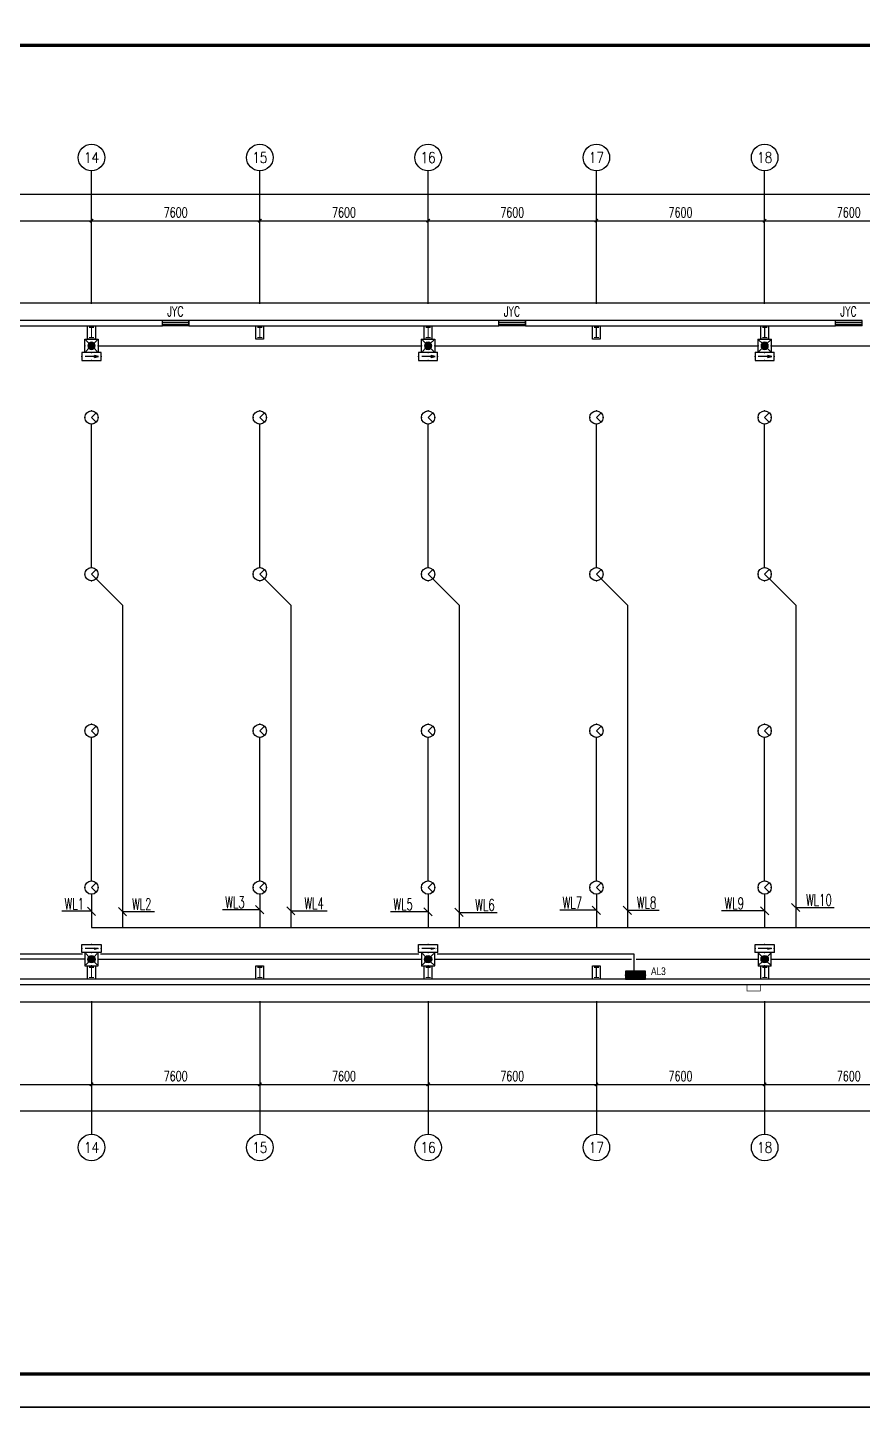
# Model space of a CAD drawing. Extents: x 54907 to 703237, y -798661 to -546661.
# Drawn here: x 173291 to 210962, y -673374 to -610374 of the extents above; entities that cross this region are included whole.
import ezdxf
from ezdxf.enums import TextEntityAlignment as Align

# ---------------------------------------------------------------- set-up
doc = ezdxf.new("R2010")
doc.units = 0
doc.header["$LTSCALE"] = 1000
doc.header["$MEASUREMENT"] = 0
for name, color, linetype in [('AXIS', 3, 'Continuous'), ('AXIS_TEXT', 7, 'Continuous'), ('DIM-照明', 3, 'Continuous'), ('EQUIP-照明', 3, 'Continuous'), ('EQUIP-箱柜', 3, 'Continuous'), ('PUB_TEXT', 7, 'Continuous'), ('PUB_TITLE', 4, 'Continuous'), ('WALL', 5, 'Continuous'), ('WINDOW', 4, 'Continuous'), ('WINDOW_TEXT', 7, 'Continuous'), ('WIRE-照明', 1, 'Continuous'), ('说明文本', 54, 'Continuous')]:
    doc.layers.add(name, color=color, linetype=linetype)
doc.layers.add('yichutu', color=7, linetype='Continuous', true_color=0xffffff, plot=False)
doc.styles.add('_TCH_AXIS', font='COMPLEX', dxfattribs={"bigfont": 'GBCBIG'})
doc.styles.add('_TCH_DIM_T3', font='SIMPLEX', dxfattribs={"width": 0.705882, "bigfont": 'GBCBIG'})
doc.styles.add('_TCH_WINDOW', font='SIMPLEX', dxfattribs={"bigfont": 'GBCBIG'})
doc.styles.add('_TEL_DIM', font='SIMPLEX', dxfattribs={"width": 0.8, "height": 3.5, "bigfont": 'HZTXT'})
doc.styles.add('COMPLEX', font='COMPLEX')
doc.styles.add('HZF', font='hztxt_e.shx', dxfattribs={"width": 0.7, "bigfont": '!hztxt.shx'})
doc.dimstyles.new('_TCH_ARCH&&150', dxfattribs={"dimtxt": 446.25, "dimasz": 150, "dimexe": 375, "dimexo": 450, "dimgap": 150, "dimtad": 1, "dimdec": 0, "dimzin": 0, "dimdsep": 46, "dimtxsty": '_TCH_DIM_T3', "dimblk": 'ARCHTICK', "dimcen": 0.09, "dimclrt": 7, "dimazin": 2, "dimtfac": 1, "dimtdec": 0, "dimtix": 1, "dimtmove": 2, "dimatfit": 3, "dimldrblk": 'ARCHTICK', "dimfxl": 0, "dimtolj": 1, "dimtzin": 0, "dimarcsym": 0})

# ---------------------------------------------------------------- blocks, each defined once
blk = doc.blocks.new('hrththe')
h = blk.add_hatch(color=2)
h.paths.add_polyline_path([(641672, -50401), (641728, -50401), (641728, -50809), (641672, -50809)])
h.paths.add_polyline_path([(641588, -50809), (641812, -50809), (641812, -50865), (641588, -50865)])
h.paths.add_polyline_path([(641588, -50345), (641812, -50345), (641812, -50401), (641588, -50401)])
at = {"layer": 'PUB_TEXT'}
for p, q in [((641523, -50911), (641523, -50311)), ((641523, -50311), (641873, -50311)), ((641873, -50311), (641873, -50911)), ((641873, -50911), (641523, -50911))]:
    blk.add_line(p, q, dxfattribs=at)
blk = doc.blocks.new('$equip$00002831')
for q in [(-0.35, -0.35), (0.35, -0.35)]:
    blk.add_line((0, 0), q)
at = {"const_width": 0.05}
blk.add_lwpolyline([(0.5, 0, 1), (-0.5, 0, 1), (0.5, 0, -2.700563)], format="xyb", dxfattribs=at)
blk.add_circle((0, 0), 0.5)
for p in [(-0.5, 0), (0, 0.5), (0.5, 0), (0, -0.5)]:
    blk.add_point(p)
at = {"color": 7, "style": '_TEL_DIM', "flags": 1}
for tag in ['A', 'REMARK']:
    blk.add_attdef(tag, text='', height=0.00002, dxfattribs=at).set_placement((0, 0), align=Align.MIDDLE_CENTER)
blk = doc.blocks.new('$equip$00002604')
blk.add_hatch(color=256).paths.add_polyline_path([(0.27, 0.5, 1), (-0.27, 0.5, 1)])
for p, q in [((-0.43, 0.93), (-0.19, 0.69)), ((-0.43, 0.07), (-0.19, 0.31)), ((0.19, 0.69), (0.43, 0.93)), ((0.19, 0.31), (0.43, 0.07))]:
    blk.add_line(p, q)
at = {"const_width": 0.05}
blk.add_lwpolyline([(-0.5, 1), (-0.5, 0), (0.5, 0), (0.5, 1), (-0.5, 1), (-0.5, 0)], dxfattribs=at)
blk.add_lwpolyline([(-0.5, 1), (-0.5, 0), (0.5, 0), (0.5, 1)], close=True)
blk.add_circle((0, 0.5), 0.275)
for p in [(-0.5, 0.5), (0, 1), (0, 0), (0.5, 0.5)]:
    blk.add_point(p)
at = {"color": 7, "style": '_TEL_DIM', "flags": 1}
blk.add_attdef('A', text='', height=0.000025, dxfattribs=at).set_placement((0, 0), align=Align.MIDDLE_CENTER)
blk = doc.blocks.new('$equip$00002541')
blk.add_hatch(color=256).paths.add_polyline_path([(-0.24, 0.37), (-0.53, 0.3), (-0.24, 0.23)])
for p, q in [((-0.72, 0.6), (-0.72, 0)), ((0.72, 0.6), (-0.72, 0.6)), ((-0.72, 0), (0.72, 0)), ((-0.24, 0.37), (-0.53, 0.3)), ((-0.53, 0.3), (-0.24, 0.23)), ((-0.24, 0.37), (-0.24, 0.23)), ((0.72, 0), (0.72, 0.6))]:
    blk.add_line(p, q)
at = {"color": 7}
blk.add_line((-0.48, 0.3), (0.48, 0.3), dxfattribs=at)
at = {"const_width": 0.05}
blk.add_lwpolyline([(-0.72, 0.6), (-0.72, 0), (0.72, 0), (0.72, 0.6), (-0.72, 0.6), (-0.72, 0)], dxfattribs=at)
for p in [(-0.72, 0.3), (0, 0.6), (0, 0), (0.72, 0.3)]:
    blk.add_point(p)
at = {"color": 7, "style": '_TEL_DIM', "flags": 1}
blk.add_attdef('A', text='', height=0.00002, dxfattribs=at).set_placement((0, 0), align=Align.MIDDLE_CENTER)
blk = doc.blocks.new('*X14')
at = {"color": 0}
for p, q in [((-250, 33), (-83, 200)), ((-250, 68), (-118, 200)), ((-250, 104), (-154, 200)), ((-250, 139), (-189, 200)), ((-250, 174), (-224, 200)), ((-247, 0), (-47, 200)), ((-212, 0), (-12, 200)), ((-177, 0), (23, 200)), ((-141, 0), (59, 200)), ((-106, 0), (94, 200)), ((-71, 0), (129, 200)), ((-35, 0), (165, 200)), ((0, 0), (200, 200)), ((35, 0), (235, 200)), ((71, 0), (250, 179)), ((106, 0), (250, 144)), ((141, 0), (250, 109)), ((177, 0), (250, 73)), ((212, 0), (250, 38)), ((247, 0), (250, 3))]:
    blk.add_line(p, q, dxfattribs=at)
blk = doc.blocks.new('$equip$00002943')
for p, q in [((-0.75, 0.6), (-0.75, 0)), ((0.75, 0.6), (-0.75, 0.6)), ((-0.75, 0), (0.75, 0)), ((0.75, 0), (0.75, 0.6))]:
    blk.add_line(p, q)
for points, const_width in [([(-0.75, 0.3), (0.75, 0.3)], 0.6), ([(-0.75, 0.6), (-0.75, 0), (0.75, 0), (0.75, 0.6), (-0.75, 0.6), (-0.75, 0)], 0.05)]:
    blk.add_lwpolyline(points, dxfattribs=dict(const_width=const_width))
for p in [(-0.75, 0.3), (0, 0.6), (0, 0), (0.75, 0.3)]:
    blk.add_point(p)
at = {"xscale": 0.00300000000061118, "yscale": 0.00300000000061118, "zscale": 0.003}
blk.add_blockref('*X14', (0, 0), dxfattribs=at)
at = {"color": 7, "style": '_TEL_DIM', "flags": 1}
for tag in ['A', 'REMARK']:
    blk.add_attdef(tag, text='', height=0.00002, dxfattribs=at).set_placement((0, 0), align=Align.MIDDLE_CENTER)
blk = doc.blocks.new('yct-1337-420-200550-63000-150-2010.0')
at = {"layer": 'yichutu', "color": 7, "true_color": 0xffffff}
blk.add_lwpolyline([(0, 0), (0, 63000), (200550, 63000), (200550, 0)], close=True, dxfattribs=at)
blk = doc.blocks.new('_ArchTick')
at = {"color": 0, "linetype": 'ByBlock', "const_width": 0.4}
blk.add_lwpolyline([(-0.5, -0.5), (0.5, 0.5)], dxfattribs=at)
blk = doc.blocks.new('*D316')
at = {"layer": 'AXIS', "color": 0, "lineweight": -2}
for p, q in [((168562, -622379), (168562, -618704)), ((168562, -619079), (176162, -619079)), ((176162, -622379), (176162, -618704))]:
    blk.add_line(p, q, dxfattribs=at)
at = {"layer": 'Defpoints', "color": 0}
for p in [(176162, -619079), (168562, -622829), (176162, -622829)]:
    blk.add_point(p, dxfattribs=at)
at = {"layer": 'AXIS', "color": 0, "lineweight": -2, "xscale": 150, "yscale": 150, "zscale": 150, "rotation": 180}
blk.add_blockref('_ArchTick', (168562, -619079), dxfattribs=at)
at = {"layer": 'AXIS', "color": 0, "lineweight": -2, "xscale": 150, "yscale": 150, "zscale": 150}
blk.add_blockref('_ArchTick', (176162, -619079), dxfattribs=at)
at = {"layer": 'AXIS', "color": 7, "insert": (172362, -618706), "char_height": 446.2, "attachment_point": 5, "style": '_TCH_DIM_T3'}
blk.add_mtext('\\A1;7600', dxfattribs=at)
blk = doc.blocks.new('*D317')
at = {"layer": 'AXIS', "color": 0, "lineweight": -2}
for p, q in [((176162, -622379), (176162, -618704)), ((176162, -619079), (183762, -619079)), ((183762, -622379), (183762, -618704))]:
    blk.add_line(p, q, dxfattribs=at)
at = {"layer": 'Defpoints', "color": 0}
for p in [(183762, -619079), (176162, -622829), (183762, -622829)]:
    blk.add_point(p, dxfattribs=at)
at = {"layer": 'AXIS', "color": 0, "lineweight": -2, "xscale": 150, "yscale": 150, "zscale": 150, "rotation": 180}
blk.add_blockref('_ArchTick', (176162, -619079), dxfattribs=at)
at = {"layer": 'AXIS', "color": 0, "lineweight": -2, "xscale": 150, "yscale": 150, "zscale": 150}
blk.add_blockref('_ArchTick', (183762, -619079), dxfattribs=at)
at = {"layer": 'AXIS', "color": 7, "insert": (179962, -618706), "char_height": 446.2, "attachment_point": 5, "style": '_TCH_DIM_T3'}
blk.add_mtext('\\A1;7600', dxfattribs=at)
blk = doc.blocks.new('*D318')
at = {"layer": 'AXIS', "color": 0, "lineweight": -2}
for p, q in [((183762, -622379), (183762, -618704)), ((183762, -619079), (191362, -619079)), ((191362, -622379), (191362, -618704))]:
    blk.add_line(p, q, dxfattribs=at)
at = {"layer": 'Defpoints', "color": 0}
for p in [(191362, -619079), (183762, -622829), (191362, -622829)]:
    blk.add_point(p, dxfattribs=at)
at = {"layer": 'AXIS', "color": 0, "lineweight": -2, "xscale": 150, "yscale": 150, "zscale": 150, "rotation": 180}
blk.add_blockref('_ArchTick', (183762, -619079), dxfattribs=at)
at = {"layer": 'AXIS', "color": 0, "lineweight": -2, "xscale": 150, "yscale": 150, "zscale": 150}
blk.add_blockref('_ArchTick', (191362, -619079), dxfattribs=at)
at = {"layer": 'AXIS', "color": 7, "insert": (187562, -618706), "char_height": 446.2, "attachment_point": 5, "style": '_TCH_DIM_T3'}
blk.add_mtext('\\A1;7600', dxfattribs=at)
blk = doc.blocks.new('*D319')
at = {"layer": 'AXIS', "color": 0, "lineweight": -2}
for p, q in [((191362, -622379), (191362, -618704)), ((191362, -619079), (198962, -619079)), ((198962, -622379), (198962, -618704))]:
    blk.add_line(p, q, dxfattribs=at)
at = {"layer": 'Defpoints', "color": 0}
for p in [(198962, -619079), (191362, -622829), (198962, -622829)]:
    blk.add_point(p, dxfattribs=at)
at = {"layer": 'AXIS', "color": 0, "lineweight": -2, "xscale": 150, "yscale": 150, "zscale": 150, "rotation": 180}
blk.add_blockref('_ArchTick', (191362, -619079), dxfattribs=at)
at = {"layer": 'AXIS', "color": 0, "lineweight": -2, "xscale": 150, "yscale": 150, "zscale": 150}
blk.add_blockref('_ArchTick', (198962, -619079), dxfattribs=at)
at = {"layer": 'AXIS', "color": 7, "insert": (195162, -618706), "char_height": 446.2, "attachment_point": 5, "style": '_TCH_DIM_T3'}
blk.add_mtext('\\A1;7600', dxfattribs=at)
blk = doc.blocks.new('*D320')
at = {"layer": 'AXIS', "color": 0, "lineweight": -2}
for p, q in [((198962, -622379), (198962, -618704)), ((198962, -619079), (206562, -619079)), ((206562, -622379), (206562, -618704))]:
    blk.add_line(p, q, dxfattribs=at)
at = {"layer": 'Defpoints', "color": 0}
for p in [(206562, -619079), (198962, -622829), (206562, -622829)]:
    blk.add_point(p, dxfattribs=at)
at = {"layer": 'AXIS', "color": 0, "lineweight": -2, "xscale": 150, "yscale": 150, "zscale": 150, "rotation": 180}
blk.add_blockref('_ArchTick', (198962, -619079), dxfattribs=at)
at = {"layer": 'AXIS', "color": 0, "lineweight": -2, "xscale": 150, "yscale": 150, "zscale": 150}
blk.add_blockref('_ArchTick', (206562, -619079), dxfattribs=at)
at = {"layer": 'AXIS', "color": 7, "insert": (202762, -618706), "char_height": 446.2, "attachment_point": 5, "style": '_TCH_DIM_T3'}
blk.add_mtext('\\A1;7600', dxfattribs=at)
blk = doc.blocks.new('*D321')
at = {"layer": 'AXIS', "color": 0, "lineweight": -2}
for p, q in [((206562, -622379), (206562, -618704)), ((206562, -619079), (214162, -619079)), ((214162, -622379), (214162, -618704))]:
    blk.add_line(p, q, dxfattribs=at)
at = {"layer": 'Defpoints', "color": 0}
for p in [(214162, -619079), (206562, -622829), (214162, -622829)]:
    blk.add_point(p, dxfattribs=at)
at = {"layer": 'AXIS', "color": 0, "lineweight": -2, "xscale": 150, "yscale": 150, "zscale": 150, "rotation": 180}
blk.add_blockref('_ArchTick', (206562, -619079), dxfattribs=at)
at = {"layer": 'AXIS', "color": 0, "lineweight": -2, "xscale": 150, "yscale": 150, "zscale": 150}
blk.add_blockref('_ArchTick', (214162, -619079), dxfattribs=at)
at = {"layer": 'AXIS', "color": 7, "insert": (210362, -618706), "char_height": 446.2, "attachment_point": 5, "style": '_TCH_DIM_T3'}
blk.add_mtext('\\A1;7600', dxfattribs=at)
blk = doc.blocks.new('*D324')
at = {"layer": 'AXIS', "color": 0, "lineweight": -2}
for p, q in [((77362, -622379), (77362, -617504)), ((77362, -617879), (229362, -617879)), ((229362, -622379), (229362, -617504))]:
    blk.add_line(p, q, dxfattribs=at)
at = {"layer": 'Defpoints', "color": 0}
for p in [(229362, -617879), (77362, -622829), (229362, -622829)]:
    blk.add_point(p, dxfattribs=at)
at = {"layer": 'AXIS', "color": 0, "lineweight": -2, "xscale": 150, "yscale": 150, "zscale": 150, "rotation": 180}
blk.add_blockref('_ArchTick', (77362, -617879), dxfattribs=at)
at = {"layer": 'AXIS', "color": 0, "lineweight": -2, "xscale": 150, "yscale": 150, "zscale": 150}
blk.add_blockref('_ArchTick', (229362, -617879), dxfattribs=at)
at = {"layer": 'AXIS', "color": 7, "insert": (153362, -617506), "char_height": 446.2, "attachment_point": 5, "style": '_TCH_DIM_T3'}
blk.add_mtext('\\A1;152000', dxfattribs=at)
blk = doc.blocks.new('*D337')
at = {"layer": 'AXIS', "color": 0, "lineweight": -2}
for p, q in [((168562, -654779), (168562, -658454)), ((176162, -654779), (176162, -658454)), ((168562, -658079), (176162, -658079))]:
    blk.add_line(p, q, dxfattribs=at)
at = {"layer": 'Defpoints', "color": 0}
for p in [(168562, -654329), (176162, -654329), (176162, -658079)]:
    blk.add_point(p, dxfattribs=at)
at = {"layer": 'AXIS', "color": 0, "lineweight": -2, "xscale": 150, "yscale": 150, "zscale": 150, "rotation": 180}
blk.add_blockref('_ArchTick', (168562, -658079), dxfattribs=at)
at = {"layer": 'AXIS', "color": 0, "lineweight": -2, "xscale": 150, "yscale": 150, "zscale": 150}
blk.add_blockref('_ArchTick', (176162, -658079), dxfattribs=at)
at = {"layer": 'AXIS', "color": 7, "insert": (172362, -657706), "char_height": 446.2, "attachment_point": 5, "style": '_TCH_DIM_T3'}
blk.add_mtext('\\A1;7600', dxfattribs=at)
blk = doc.blocks.new('*D338')
at = {"layer": 'AXIS', "color": 0, "lineweight": -2}
for p, q in [((176162, -654779), (176162, -658454)), ((183762, -654779), (183762, -658454)), ((176162, -658079), (183762, -658079))]:
    blk.add_line(p, q, dxfattribs=at)
at = {"layer": 'Defpoints', "color": 0}
for p in [(176162, -654329), (183762, -654329), (183762, -658079)]:
    blk.add_point(p, dxfattribs=at)
at = {"layer": 'AXIS', "color": 0, "lineweight": -2, "xscale": 150, "yscale": 150, "zscale": 150, "rotation": 180}
blk.add_blockref('_ArchTick', (176162, -658079), dxfattribs=at)
at = {"layer": 'AXIS', "color": 0, "lineweight": -2, "xscale": 150, "yscale": 150, "zscale": 150}
blk.add_blockref('_ArchTick', (183762, -658079), dxfattribs=at)
at = {"layer": 'AXIS', "color": 7, "insert": (179962, -657706), "char_height": 446.2, "attachment_point": 5, "style": '_TCH_DIM_T3'}
blk.add_mtext('\\A1;7600', dxfattribs=at)
blk = doc.blocks.new('*D339')
at = {"layer": 'AXIS', "color": 0, "lineweight": -2}
for p, q in [((183762, -654779), (183762, -658454)), ((191362, -654779), (191362, -658454)), ((183762, -658079), (191362, -658079))]:
    blk.add_line(p, q, dxfattribs=at)
at = {"layer": 'Defpoints', "color": 0}
for p in [(183762, -654329), (191362, -654329), (191362, -658079)]:
    blk.add_point(p, dxfattribs=at)
at = {"layer": 'AXIS', "color": 0, "lineweight": -2, "xscale": 150, "yscale": 150, "zscale": 150, "rotation": 180}
blk.add_blockref('_ArchTick', (183762, -658079), dxfattribs=at)
at = {"layer": 'AXIS', "color": 0, "lineweight": -2, "xscale": 150, "yscale": 150, "zscale": 150}
blk.add_blockref('_ArchTick', (191362, -658079), dxfattribs=at)
at = {"layer": 'AXIS', "color": 7, "insert": (187562, -657706), "char_height": 446.2, "attachment_point": 5, "style": '_TCH_DIM_T3'}
blk.add_mtext('\\A1;7600', dxfattribs=at)
blk = doc.blocks.new('*D340')
at = {"layer": 'AXIS', "color": 0, "lineweight": -2}
for p, q in [((191362, -654779), (191362, -658454)), ((198962, -654779), (198962, -658454)), ((191362, -658079), (198962, -658079))]:
    blk.add_line(p, q, dxfattribs=at)
at = {"layer": 'Defpoints', "color": 0}
for p in [(191362, -654329), (198962, -654329), (198962, -658079)]:
    blk.add_point(p, dxfattribs=at)
at = {"layer": 'AXIS', "color": 0, "lineweight": -2, "xscale": 150, "yscale": 150, "zscale": 150, "rotation": 180}
blk.add_blockref('_ArchTick', (191362, -658079), dxfattribs=at)
at = {"layer": 'AXIS', "color": 0, "lineweight": -2, "xscale": 150, "yscale": 150, "zscale": 150}
blk.add_blockref('_ArchTick', (198962, -658079), dxfattribs=at)
at = {"layer": 'AXIS', "color": 7, "insert": (195162, -657706), "char_height": 446.2, "attachment_point": 5, "style": '_TCH_DIM_T3'}
blk.add_mtext('\\A1;7600', dxfattribs=at)
blk = doc.blocks.new('*D341')
at = {"layer": 'AXIS', "color": 0, "lineweight": -2}
for p, q in [((198962, -654779), (198962, -658454)), ((206562, -654779), (206562, -658454)), ((198962, -658079), (206562, -658079))]:
    blk.add_line(p, q, dxfattribs=at)
at = {"layer": 'Defpoints', "color": 0}
for p in [(198962, -654329), (206562, -654329), (206562, -658079)]:
    blk.add_point(p, dxfattribs=at)
at = {"layer": 'AXIS', "color": 0, "lineweight": -2, "xscale": 150, "yscale": 150, "zscale": 150, "rotation": 180}
blk.add_blockref('_ArchTick', (198962, -658079), dxfattribs=at)
at = {"layer": 'AXIS', "color": 0, "lineweight": -2, "xscale": 150, "yscale": 150, "zscale": 150}
blk.add_blockref('_ArchTick', (206562, -658079), dxfattribs=at)
at = {"layer": 'AXIS', "color": 7, "insert": (202762, -657706), "char_height": 446.2, "attachment_point": 5, "style": '_TCH_DIM_T3'}
blk.add_mtext('\\A1;7600', dxfattribs=at)
blk = doc.blocks.new('*D342')
at = {"layer": 'AXIS', "color": 0, "lineweight": -2}
for p, q in [((206562, -654779), (206562, -658454)), ((214162, -654779), (214162, -658454)), ((206562, -658079), (214162, -658079))]:
    blk.add_line(p, q, dxfattribs=at)
at = {"layer": 'Defpoints', "color": 0}
for p in [(206562, -654329), (214162, -654329), (214162, -658079)]:
    blk.add_point(p, dxfattribs=at)
at = {"layer": 'AXIS', "color": 0, "lineweight": -2, "xscale": 150, "yscale": 150, "zscale": 150, "rotation": 180}
blk.add_blockref('_ArchTick', (206562, -658079), dxfattribs=at)
at = {"layer": 'AXIS', "color": 0, "lineweight": -2, "xscale": 150, "yscale": 150, "zscale": 150}
blk.add_blockref('_ArchTick', (214162, -658079), dxfattribs=at)
at = {"layer": 'AXIS', "color": 7, "insert": (210362, -657706), "char_height": 446.2, "attachment_point": 5, "style": '_TCH_DIM_T3'}
blk.add_mtext('\\A1;7600', dxfattribs=at)
blk = doc.blocks.new('*D345')
at = {"layer": 'AXIS', "color": 0, "lineweight": -2}
for p, q in [((77362, -654779), (77362, -659654)), ((229362, -654779), (229362, -659654)), ((77362, -659279), (229362, -659279))]:
    blk.add_line(p, q, dxfattribs=at)
at = {"layer": 'Defpoints', "color": 0}
for p in [(77362, -654329), (229362, -654329), (229362, -659279)]:
    blk.add_point(p, dxfattribs=at)
at = {"layer": 'AXIS', "color": 0, "lineweight": -2, "xscale": 150, "yscale": 150, "zscale": 150, "rotation": 180}
blk.add_blockref('_ArchTick', (77362, -659279), dxfattribs=at)
at = {"layer": 'AXIS', "color": 0, "lineweight": -2, "xscale": 150, "yscale": 150, "zscale": 150}
blk.add_blockref('_ArchTick', (229362, -659279), dxfattribs=at)
at = {"layer": 'AXIS', "color": 7, "insert": (153362, -658906), "char_height": 446.2, "attachment_point": 5, "style": '_TCH_DIM_T3'}
blk.add_mtext('\\A1;152000', dxfattribs=at)
blk = doc.blocks.new('_AXISO')
blk.add_circle((0, 0), 0.5)
at = {"layer": 'AXIS_TEXT', "style": 'COMPLEX', "width": 1.041667}
blk.add_attdef('A', text='', height=0.56, dxfattribs=at).set_placement((-0.25, -0.28), (0.25, -0.28), align=Align.FIT)
blk = doc.blocks.new('$TCHSYS$WIN2D')
for p, q in [((-0.5, 0.5), (0.5, 0.5)), ((-0.5, 0.5), (-0.5, -0.5)), ((0.5, 0.167), (-0.5, 0.167)), ((0.5, 0.5), (0.5, -0.5)), ((0.5, -0.167), (-0.5, -0.167)), ((-0.5, -0.5), (0.5, -0.5))]:
    blk.add_line(p, q)

msp = doc.modelspace()

# ---------------------------------------------------------------- linework, layer by layer
at = {"color": 2}
for points in [[(84962, -622788.7), (230402, -622788.7), (230402, -627528.7)], [(216162, -654368.7), (84962, -654368.7)]]:
    msp.add_lwpolyline(points, dxfattribs=at)
at = {"const_width": 30}
msp.add_lwpolyline([(206362, -653568.7), (206362, -653868.7), (205762, -653868.7), (205762, -653568.7)], dxfattribs=at)
at = {"layer": 'AXIS'}
for p, q in [((176162, -622828.7), (176162, -616828.7)), ((183762, -622828.7), (183762, -616828.7)), ((191362, -622828.7), (191362, -616828.7)), ((198962, -622828.7), (198962, -616828.7)), ((206562, -622828.7), (206562, -616828.7)), ((176162, -654328.7), (176162, -660328.7)), ((183762, -654328.7), (183762, -660328.7)), ((191362, -654328.7), (191362, -660328.7)), ((198962, -654328.7), (198962, -660328.7)), ((206562, -654328.7), (206562, -660328.7))]:
    msp.add_line(p, q, dxfattribs=at)
at = {"layer": 'DIM-照明'}
for p, q in [((176347.6, -650449.5), (175976.4, -650078.3)), ((177748.2, -650465), (177377, -650093.8)), ((183947.6, -650376.5), (183576.4, -650005.3)), ((185348.2, -650426.1), (184977, -650054.8)), ((191547.6, -650475.3), (191176.4, -650104.1)), ((192948.2, -650500.1), (192577, -650128.9)), ((199147.6, -650401.3), (198776.4, -650030.1)), ((200548.2, -650401.3), (200177, -650030.1)), ((206747.6, -650426.8), (206376.4, -650055.6)), ((208148.2, -650278.1), (207777, -649906.9))]:
    msp.add_line(p, q, dxfattribs=at)
for points in [[(207962.6, -650092.5), (208299.1, -650092.5)], [(208299.1, -650092.5), (209697.6, -650092.5)], [(175816, -650263.9), (174817.5, -650263.9)], [(176162, -650263.9), (175816, -650263.9)], [(177562.6, -650279.4), (177862.2, -650279.4)], [(177862.2, -650279.4), (179004.7, -650279.4)], [(183214.7, -650190.9), (182072.2, -650190.9)], [(183762, -650190.9), (183214.7, -650190.9)], [(185162.6, -650240.5), (185644.9, -650240.5)], [(185644.9, -650240.5), (186803.4, -650240.5)], [(190808.5, -650289.7), (189666, -650289.7)], [(191362, -650289.7), (190808.5, -650289.7)], [(192762.6, -650314.5), (193362.6, -650314.5)], [(193362.6, -650314.5), (194489.1, -650314.5)], [(198451, -650215.7), (197308.5, -650215.7)], [(198962, -650215.7), (198451, -650215.7)], [(200362.6, -650215.7), (200658, -650215.7)], [(200658, -650215.7), (201800.5, -650215.7)], [(205744.9, -650241.2), (204618.4, -650241.2)], [(206562, -650241.2), (205744.9, -650241.2)]]:
    msp.add_lwpolyline(points, dxfattribs=at)
at = {"layer": 'PUB_TITLE'}
for p, q in [((55056.6, -672661.4), (255606.6, -672661.4)), ((255606.6, -672661.4), (55056.6, -672661.4))]:
    msp.add_line(p, q, dxfattribs=at)
at = {"layer": 'PUB_TITLE', "const_width": 150}
msp.add_lwpolyline([(58806.6, -671161.4), (254256.6, -671161.4), (254256.6, -611161.4), (58806.6, -611161.4)], close=True, dxfattribs=at)
at = {"layer": 'WALL'}
for p, q in [((179362, -623588.7), (165362, -623588.7)), ((179362, -623828.7), (179362, -623588.7)), ((194562, -623588.7), (180562, -623588.7)), ((180562, -623588.7), (180562, -623828.7)), ((194562, -623828.7), (194562, -623588.7)), ((209762, -623588.7), (195762, -623588.7)), ((195762, -623588.7), (195762, -623828.7)), ((209762, -623828.7), (209762, -623588.7)), ((165362, -623828.7), (179362, -623828.7)), ((180562, -623828.7), (194562, -623828.7)), ((195762, -623828.7), (209762, -623828.7)), ((216662, -653328.7), (84462, -653328.7)), ((84462, -653568.7), (216662, -653568.7))]:
    msp.add_line(p, q, dxfattribs=at)
at = {"layer": 'WIRE-照明', "linetype": 'Continuous'}
for p, q in [((176462, -624728.6), (191062, -624728.6)), ((191662, -624728.6), (206262, -624728.6)), ((206862, -624728.6), (222662, -624728.6)), ((176162, -634741.1), (176162, -628266.1)), ((183762, -634741.1), (183762, -628266.1)), ((191362, -634741.1), (191362, -628266.1)), ((198962, -634741.1), (198962, -628266.1)), ((206562, -634741.1), (206562, -628266.1)), ((176374.1, -635253.3), (177562.6, -636441.7)), ((183974.1, -635253.3), (185162.6, -636441.7)), ((191574.1, -635253.3), (192762.6, -636441.7)), ((199174.1, -635253.3), (200362.6, -636441.7)), ((206774.1, -635253.3), (207962.6, -636441.7)), ((177562.6, -636441.7), (177562.6, -650991.2)), ((185162.6, -636441.7), (185162.6, -650991.2)), ((192762.6, -636441.7), (192762.6, -650991.2)), ((200362.6, -636441.7), (200362.6, -650991.2)), ((207962.6, -636441.7), (207962.6, -650991.2)), ((176162, -648891.2), (176162, -642416.2)), ((183762, -648891.2), (183762, -642416.2)), ((191362, -648891.2), (191362, -642416.2)), ((198962, -648891.2), (198962, -642416.2)), ((206562, -648891.2), (206562, -642416.2)), ((176162, -649491.2), (176162, -650991.2)), ((183762, -649491.2), (183762, -650991.2)), ((191362, -649491.2), (191362, -650991.2)), ((198962, -649491.2), (198962, -650991.2)), ((206562, -649491.2), (206562, -650991.2)), ((176162, -650991.2), (224362.6, -650991.2)), ((165021.1, -652184.3), (175749.5, -652184.3)), ((175862, -652428.8), (167154.5, -652428.8)), ((176462, -652428.8), (191062, -652428.8)), ((176574.5, -652184.3), (190949.5, -652184.3)), ((191662, -652428.8), (200541.2, -652428.8)), ((191774.5, -652184.3), (200660.1, -652184.3)), ((200660.1, -652184.3), (200660.1, -652968.7)), ((200766.3, -652428.8), (206262, -652428.8)), ((206862, -652428.8), (219246.8, -652428.8))]:
    msp.add_line(p, q, dxfattribs=at)

# ---------------------------------------------------------------- block references
for p in [(-465535.7, -573517.2), (-457935.7, -573517.2), (-450335.7, -573517.2), (-442735.7, -573517.2), (-435135.7, -573517.2), (-465535.7, -602417.3), (-457935.7, -602417.3), (-450335.7, -602417.3), (-442735.7, -602417.3), (-435135.7, -602417.3)]:
    msp.add_blockref('hrththe', p)
at = {"layer": 'AXIS'}
ref = msp.add_blockref('_AXISO', (176162, -616228.7), dxfattribs=dict(at, xscale=1200, yscale=1200, zscale=1200))
ref.add_attrib('A', '14', dxfattribs={"layer": 'AXIS_TEXT', "height": 471.11, "style": '_TCH_AXIS'}).set_placement((175814.3, -616464.2), (176509.7, -616464.2), align=Align.FIT)
ref = msp.add_blockref('_AXISO', (183762, -616228.7), dxfattribs=dict(at, xscale=1200, yscale=1200, zscale=1200))
ref.add_attrib('A', '15', dxfattribs={"layer": 'AXIS_TEXT', "height": 481.71, "style": '_TCH_AXIS', "width": 1.034483}).set_placement((183417.9, -616469.5), (184106.1, -616469.5), align=Align.FIT)
ref = msp.add_blockref('_AXISO', (191362, -616228.7), dxfattribs=dict(at, xscale=1200, yscale=1200, zscale=1200))
ref.add_attrib('A', '16', dxfattribs={"layer": 'AXIS_TEXT', "height": 492.67, "style": '_TCH_AXIS'}).set_placement((191021.8, -616475), (191702.2, -616475), align=Align.FIT)
ref = msp.add_blockref('_AXISO', (198962, -616228.7), dxfattribs=dict(at, xscale=1200, yscale=1200, zscale=1200))
ref.add_attrib('A', '17', dxfattribs={"layer": 'AXIS_TEXT', "height": 481.71, "style": '_TCH_AXIS', "width": 1.034483}).set_placement((198617.9, -616469.5), (199306.1, -616469.5), align=Align.FIT)
ref = msp.add_blockref('_AXISO', (206562, -616228.7), dxfattribs=dict(at, xscale=1200, yscale=1200, zscale=1200))
ref.add_attrib('A', '18', dxfattribs={"layer": 'AXIS_TEXT', "height": 481.71, "style": '_TCH_AXIS', "width": 1.034483}).set_placement((206217.9, -616469.5), (206906.1, -616469.5), align=Align.FIT)
ref = msp.add_blockref('_AXISO', (176162, -660928.7), dxfattribs=dict(at, xscale=1200, yscale=1200, zscale=1200))
ref.add_attrib('A', '14', dxfattribs={"layer": 'AXIS_TEXT', "height": 471.11, "style": '_TCH_AXIS'}).set_placement((175814.3, -661164.2), (176509.7, -661164.2), align=Align.FIT)
ref = msp.add_blockref('_AXISO', (183762, -660928.7), dxfattribs=dict(at, xscale=1200, yscale=1200, zscale=1200))
ref.add_attrib('A', '15', dxfattribs={"layer": 'AXIS_TEXT', "height": 481.71, "style": '_TCH_AXIS', "width": 1.034483}).set_placement((183417.9, -661169.5), (184106.1, -661169.5), align=Align.FIT)
ref = msp.add_blockref('_AXISO', (191362, -660928.7), dxfattribs=dict(at, xscale=1200, yscale=1200, zscale=1200))
ref.add_attrib('A', '16', dxfattribs={"layer": 'AXIS_TEXT', "height": 492.67, "style": '_TCH_AXIS'}).set_placement((191021.8, -661175), (191702.2, -661175), align=Align.FIT)
ref = msp.add_blockref('_AXISO', (198962, -660928.7), dxfattribs=dict(at, xscale=1200, yscale=1200, zscale=1200))
ref.add_attrib('A', '17', dxfattribs={"layer": 'AXIS_TEXT', "height": 481.71, "style": '_TCH_AXIS', "width": 1.034483}).set_placement((198617.9, -661169.5), (199306.1, -661169.5), align=Align.FIT)
ref = msp.add_blockref('_AXISO', (206562, -660928.7), dxfattribs=dict(at, xscale=1200, yscale=1200, zscale=1200))
ref.add_attrib('A', '18', dxfattribs={"layer": 'AXIS_TEXT', "height": 481.71, "style": '_TCH_AXIS', "width": 1.034483}).set_placement((206217.9, -661169.5), (206906.1, -661169.5), align=Align.FIT)
at = {"layer": 'EQUIP-照明', "yscale": 600, "zscale": 600}
for name, p, xscale, rotation in [('$equip$00002604', (176162, -624428.6), -600, 180), ('$equip$00002604', (191362, -624428.6), -600, 180), ('$equip$00002604', (206562, -624428.6), -600, 180), ('$equip$00002541', (176162, -625028.6), 600, 180), ('$equip$00002541', (191362, -625028.6), 600, 180), ('$equip$00002541', (206562, -625028.6), 600, 180), ('$equip$00002831', (176162, -627966.1), 600, 90), ('$equip$00002831', (183762, -627966.1), 600, 90), ('$equip$00002831', (191362, -627966.1), 600, 90), ('$equip$00002831', (198962, -627966.1), 600, 90), ('$equip$00002831', (206562, -627966.1), 600, 90), ('$equip$00002831', (176162, -635041.1), 600, 90), ('$equip$00002831', (183762, -635041.1), 600, 90), ('$equip$00002831', (191362, -635041.1), 600, 90), ('$equip$00002831', (198962, -635041.1), 600, 90), ('$equip$00002831', (206562, -635041.1), 600, 90), ('$equip$00002831', (176162, -642116.2), 600, 90), ('$equip$00002831', (183762, -642116.2), 600, 90), ('$equip$00002831', (191362, -642116.2), 600, 90), ('$equip$00002831', (198962, -642116.2), 600, 90), ('$equip$00002831', (206562, -642116.2), 600, 90), ('$equip$00002831', (176162, -649191.2), 600, 90), ('$equip$00002831', (183762, -649191.2), 600, 90), ('$equip$00002831', (191362, -649191.2), 600, 90), ('$equip$00002831', (198962, -649191.2), 600, 90), ('$equip$00002831', (206562, -649191.2), 600, 90)]:
    msp.add_blockref(name, p, dxfattribs=dict(at, xscale=xscale, rotation=rotation))
for name, p, xscale in [('$equip$00002541', (176162, -652128.8), -600), ('$equip$00002541', (191362, -652128.8), -600), ('$equip$00002541', (206562, -652128.8), -600), ('$equip$00002604', (176162, -652728.8), 600), ('$equip$00002604', (191362, -652728.8), 600), ('$equip$00002604', (206562, -652728.8), 600)]:
    msp.add_blockref(name, p, dxfattribs=dict(at, xscale=xscale))
at = {"layer": 'EQUIP-箱柜', "xscale": 600, "yscale": 600, "zscale": 600}
msp.add_blockref('$equip$00002943', (200725.3, -653328.7), dxfattribs=at)
at = {"layer": 'WINDOW'}
ref = msp.add_blockref('$TCHSYS$WIN2D', (179962, -623708.7), dxfattribs=dict(at, xscale=1200, yscale=240, zscale=1200, rotation=180))
ref.add_attrib('A', 'JYC', (179579.5, -623399.3), dxfattribs={"layer": 'WINDOW_TEXT', "height": 446.25, "style": '_TCH_WINDOW', "width": 0.705882})
ref = msp.add_blockref('$TCHSYS$WIN2D', (195162, -623708.7), dxfattribs=dict(at, xscale=1200, yscale=240, zscale=1200, rotation=180))
ref.add_attrib('A', 'JYC', (194779.5, -623399.3), dxfattribs={"layer": 'WINDOW_TEXT', "height": 446.25, "style": '_TCH_WINDOW', "width": 0.705882})
ref = msp.add_blockref('$TCHSYS$WIN2D', (210362, -623708.7), dxfattribs=dict(at, xscale=1200, yscale=240, zscale=1200, rotation=180))
ref.add_attrib('A', 'JYC', (209979.5, -623399.3), dxfattribs={"layer": 'WINDOW_TEXT', "height": 446.25, "style": '_TCH_WINDOW', "width": 0.705882})
at = {"layer": 'yichutu'}
for p in [(55056.6, -672661.4), (55056.6, -735661.4)]:
    msp.add_blockref('yct-1337-420-200550-63000-150-2010.0', p, dxfattribs=at)

# ---------------------------------------------------------------- texts
at = {"layer": 'DIM-照明', "color": 7, "style": '_TEL_DIM', "width": 0.64}
for s, p in [('WL10', (208430.3, -650017.5)), ('WL1', (174948.8, -650188.9)), ('WL2', (177993.4, -650204.4)), ('WL3', (182203.4, -650115.9)), ('WL4', (185776.1, -650165.5)), ('WL5', (189797.2, -650214.7)), ('WL6', (193493.9, -650239.5)), ('WL7', (197439.8, -650140.7)), ('WL8', (200789.3, -650140.7)), ('WL9', (204749.7, -650166.2))]:
    msp.add_text(s, height=525, dxfattribs=at).set_placement(p)
at = {"layer": '说明文本', "color": 6, "style": 'HZF', "width": 0.8}
msp.add_text('AL3', height=350, dxfattribs=at).set_placement((201429.4, -653142.3))

# ---------------------------------------------------------------- dimensions: what is measured, and where the dimension line sits
at = {"layer": 'AXIS'}
for p1, p2, distance, picture, middle in [((77362, -622828.7), (229362, -622828.7), 4950, '*D324', (153362, -617505.5)), ((168562, -622828.7), (176162, -622828.7), 3750, '*D316', (172362, -618705.5)), ((176162, -622828.7), (183762, -622828.7), 3750, '*D317', (179962, -618705.5)), ((183762, -622828.7), (191362, -622828.7), 3750, '*D318', (187562, -618705.5)), ((191362, -622828.7), (198962, -622828.7), 3750, '*D319', (195162, -618705.5)), ((198962, -622828.7), (206562, -622828.7), 3750, '*D320', (202762, -618705.5)), ((206562, -622828.7), (214162, -622828.7), 3750, '*D321', (210362, -618705.5)), ((77362, -654328.7), (229362, -654328.7), -4950, '*D345', (153362, -658905.5)), ((168562, -654328.7), (176162, -654328.7), -3750, '*D337', (172362, -657705.5)), ((176162, -654328.7), (183762, -654328.7), -3750, '*D338', (179962, -657705.5)), ((183762, -654328.7), (191362, -654328.7), -3750, '*D339', (187562, -657705.5)), ((191362, -654328.7), (198962, -654328.7), -3750, '*D340', (195162, -657705.5)), ((198962, -654328.7), (206562, -654328.7), -3750, '*D341', (202762, -657705.5)), ((206562, -654328.7), (214162, -654328.7), -3750, '*D342', (210362, -657705.5))]:
    dim = msp.add_aligned_dim(p1=p1, p2=p2, distance=distance, dimstyle='_TCH_ARCH&&150', dxfattribs=at)
    dim.commit()
    dim.dimension.update_dxf_attribs({"geometry": picture, "text_midpoint": middle})

doc.saveas('drawing.dxf')
